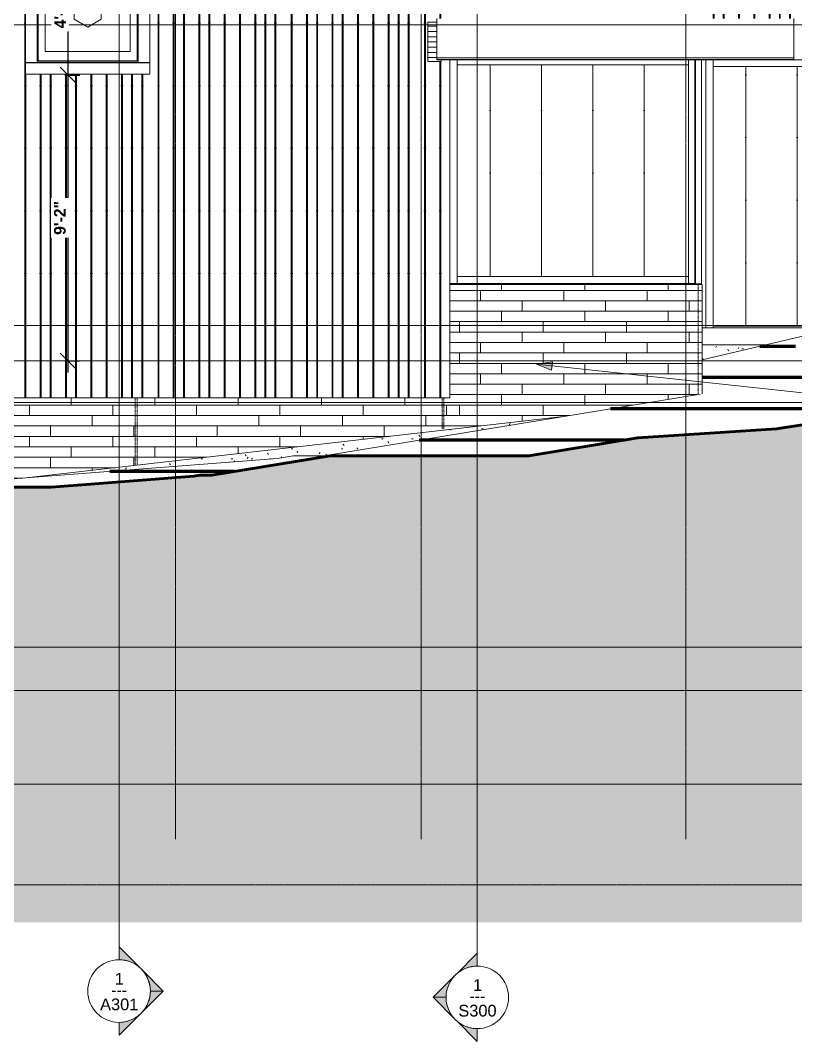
# Model space of a CAD drawing. Header units: inches. Extents: x -3219 to -1869, y -243 to 478.
# Drawn here: x -2587.1 to -2289.7, y -242.6 to 148.9 of the extents above; entities that cross this region are included whole.
import ezdxf

# ---------------------------------------------------------------- set-up
doc = ezdxf.new("R2010")
doc.units = ezdxf.units.IN
doc.header["$MEASUREMENT"] = 0
for name, pattern in [('Aligning Line 1_8_', [0.25, 0.125, -0.125]), ('Dash 1_16_', [0.12499999999999999, 0.06249999999999999, -0.06249999999999999]), ('Grid Line 1_2_', [0.8749999999999999, 0.4999999999999999, -0.125, 0.125, -0.125])]:
    doc.linetypes.add(name, pattern=pattern)
for name, color, linetype, lineweight in [('A-ANNO-DIMS-1', 211, 'Continuous', 30), ('A-CLNG', 13, 'Continuous', 18), ('A-DETL-1', 90, 'Dash 1_16_', 9), ('A-FLOR', 192, 'Continuous', 18), ('A-FLOR-LEVL-1', 51, 'Grid Line 1_2_', 9), ('A-GLAZ', 151, 'Continuous', 18), ('A-GLAZ-2', 151, 'Continuous', 9), ('A-GLAZ-CWMG', 51, 'Continuous', 9), ('A-GLAZ-IDEN', 152, 'Continuous', 9), ('A-ROOF', 132, 'Continuous', 18), ('A-WALL', 113, 'Continuous', 18), ('A-WALL-PATT-1', 111, 'Continuous', 9), ('C-TOPO', 7, 'Continuous', 9), ('C-TOPO-1', 7, 'Continuous', 60), ('C-TOPO-MAJR', 7, 'Continuous', 80), ('G-ANNO-SYMB', 111, 'Aligning Line 1_8_', 9), ('G-ANNO-SYMB-1', 111, 'Continuous', 9), ('G-ANNO-TEXT', 231, 'Continuous', 9), ('I-WALL', 2, 'Continuous', 18), ('S-BEAM', 12, 'Continuous', 9), ('S-FNDN', 32, 'Continuous', 18), ('S-GRID-1', 1, 'Grid Line 1_2_', 9)]:
    doc.layers.add(name, color=color, linetype=linetype, lineweight=lineweight)
doc.styles.add('Arial_1', font='arial.ttf', dxfattribs={"height": 4.499999999999996})
doc.styles.add('Century Gothic', font='ufonts.com_century-gothic.ttf', dxfattribs={"height": 4.499999999999996})
doc.styles.add('Century Gothic_B', font='GOTHICB.TTF', dxfattribs={"height": 4.499999999999996})
doc.dimstyles.new('OD__1__Tol__', dxfattribs={"dimscale": 12, "dimtxt": 4.698757213728865, "dimasz": 0.5, "dimexe": 0.375, "dimexo": 0.2500000000000001, "dimgap": 0.06250000000000001, "dimtad": 1, "dimdec": 0, "dimzin": 3, "dimdsep": 46, "dimlunit": 4, "dimtxsty": 'Century Gothic_B', "dimblk1": 'OBLIQUE', "dimblk2": 'OBLIQUE', "dimsah": 1, "dimcen": 0.09, "dimdle": 0.375, "dimazin": 0, "dimtfac": 1, "dimtdec": 4, "dimtix": 1, "dimtmove": 0, "dimatfit": 3, "dimfxl": 1, "dimtvp": 1, "dimtfill": 1, "dimfrac": 2, "dimtolj": 1, "dimtzin": 0, "dimlwd": 30, "dimlwe": 30, "dimarcsym": 2})
pattern_1 = [(0, (-2402.543, 0), (15.36, 3.84), [0.634, -10.886, 0.634, -10.886, -61.44]), (0, (-2402.543, 0), (15.36, 3.84), [-23.04, 0.634, -22.406, 0.634, -10.886, -26.88]), (0, (-2402.543, 0), (15.36, 3.84), [-57.6, 0.634, -7.046, 0.634, -18.566]), (120, (-2396.783, 1.92), (-11.00553755053224, 11.38215020212898), [0.6339999999999999, -10.886, 0.6339999999999999, -10.886, -61.43999999999999]), (120, (-2396.783, 1.92), (-11.00553755053224, 11.38215020212898), [-23.04, 0.6339999999999999, -22.406, 0.6339999999999999, -10.886, -26.88]), (120, (-2396.783, 1.92), (-11.00553755053224, 11.38215020212898), [-57.59999999999999, 0.6339999999999999, -7.045999999999999, 0.6339999999999999, -18.566]), (240, (-2394.863, 9.6), (-4.354462449467752, -15.22215020212898), [0.634, -10.886, 0.634, -10.886, -61.44]), (240, (-2394.863, 9.6), (-4.354462449467752, -15.22215020212898), [-23.04, 0.634, -22.406, 0.634, -10.886, -26.88]), (240, (-2394.863, 9.6), (-4.354462449467752, -15.22215020212898), [-57.6, 0.634, -7.046, 0.634, -18.566])]

# ---------------------------------------------------------------- blocks, each defined once
blk = doc.blocks.new('Rectangular Mullion - Profile_Polycarbonate_Upper and left-2452932-BUILDING ELEVATION - WEST')
at = {"layer": 'A-GLAZ-CWMG'}
for p, q in [((-2328.336683847748, 47.87499999999999), (-2328.336683847748, 133.8749999999998)), ((-2325.836683847748, 133.8749999999998), (-2325.836683847748, 47.87499999999999)), ((-2325.836683847748, 47.87499999999999), (-2328.336683847748, 47.87499999999999))]:
    blk.add_line(p, q, dxfattribs=at)
blk = doc.blocks.new('Window-Picture-Andersen-A_Series - 39-1_4_ x 39-1_4_-2458052-BUILDING ELEVATION - WEST')
at = {"layer": 'A-GLAZ-2'}
for p, q in [((-2580.649183847682, 171.8750000000059), (-2541.899183847683, 171.8750000000059)), ((-2580.649183847682, 132.8750000000059), (-2580.649183847682, 171.8750000000059)), ((-2580.649183847682, 132.7426903449677), (-2580.649183847682, 171.8750000000059)), ((-2580.649183847682, 171.8750000000059), (-2541.899183847682, 171.8750000000059)), ((-2580.274183847682, 171.5000000000059), (-2542.274183847682, 171.5000000000059)), ((-2580.274183847682, 133.5000000000051), (-2580.274183847682, 171.5000000000059)), ((-2577.586683847682, 136.9882812500047), (-2577.586683847682, 168.8125000000059)), ((-2577.586683847682, 168.8125000000059), (-2544.961683847682, 168.8125000000059)), ((-2544.961683847682, 168.8125000000059), (-2544.961683847682, 136.9882812500047)), ((-2542.274183847682, 171.5000000000059), (-2542.274183847682, 133.5000000000051)), ((-2541.899183847683, 171.8750000000059), (-2541.899183847683, 132.8750000000059)), ((-2541.899183847682, 171.8750000000059), (-2541.899183847682, 132.7426903449677)), ((-2542.274183847682, 133.5000000000051), (-2580.274183847682, 133.5000000000051)), ((-2544.961683847682, 136.9882812500047), (-2577.586683847682, 136.9882812500047)), ((-2580.649183847682, 132.7426903449677), (-2585.149183847682, 132.7426903449677)), ((-2585.149183847682, 132.6875000000059), (-2585.149183847682, 132.7205613088889)), ((-2585.149183847682, 128.3750000000055), (-2585.149183847682, 132.6875000000059)), ((-2585.149183847682, 132.6875000000059), (-2537.399183847682, 132.6875000000059)), ((-2541.899183847683, 132.8750000000059), (-2580.649183847682, 132.8750000000059)), ((-2537.399183847682, 132.7426903449677), (-2541.899183847682, 132.7426903449677)), ((-2537.399183847682, 132.7205613088889), (-2537.399183847682, 132.6875000000059)), ((-2537.399183847682, 132.6875000000059), (-2537.399183847682, 128.3750000000055)), ((-2537.399183847682, 128.3750000000055), (-2585.149183847682, 128.3750000000055))]:
    blk.add_line(p, q, dxfattribs=at)
blk = doc.blocks.new('Rectangular Mullion - Profile_Polycarbonate_Lower-2249733-BUILDING ELEVATION - WEST')
at = {"layer": 'A-GLAZ-CWMG'}
for p, q in [((-2321.336683847749, 31), (-2321.336683847749, 31.74999999999698)), ((-2321.336683847749, 31.74999999999698), (-2272.336683847683, 31.74999999999698)), ((-2267.211683847683, 31.74999999999698), (-2216.336683847685, 31.74999999999698))]:
    blk.add_line(p, q, dxfattribs=at)
blk = doc.blocks.new('Rectangular Mullion - Profile_Polycarbonate_Upper and left-2231402-BUILDING ELEVATION - WEST')
at = {"layer": 'A-GLAZ-CWMG'}
blk.add_line((-2321.336683847749, 133.8749999999999), (-2321.336683847749, 31.00000000000004), dxfattribs=at)
blk = doc.blocks.new('Rectangular Mullion - Profile_Polycarbonate_Upper and left-2249551-BUILDING ELEVATION - WEST')
at = {"layer": 'A-GLAZ-CWMG'}
for p, q in [((-2419.58668384768, 131.8749999999998), (-2419.58668384768, 133.8749999999998)), ((-2330.836683847748, 133.8749999999998), (-2330.836683847748, 131.8749999999998)), ((-2330.836683847748, 131.8749999999998), (-2419.58668384768, 131.8749999999998))]:
    blk.add_line(p, q, dxfattribs=at)
blk = doc.blocks.new('Rectangular Mullion - Profile_Polycarbonate_Upper and left-1968211-BUILDING ELEVATION - WEST')
at = {"layer": 'A-GLAZ-CWMG'}
for p, q in [((-2422.33668384768, 133.8749999999999), (-2422.33668384768, 48.000000000051)), ((-2419.58668384768, 133.8749999999999), (-2419.58668384768, 48.000000000051)), ((-2419.58668384768, 48.000000000051), (-2422.33668384768, 48.000000000051))]:
    blk.add_line(p, q, dxfattribs=at)
blk = doc.blocks.new('Rectangular Mullion - Profile_Polycarbonate_right-1968212-BUILDING ELEVATION - WEST')
at = {"layer": 'A-GLAZ-CWMG'}
for p, q in [((-2330.836683847748, 48.000000000051), (-2330.836683847748, 133.8749999999998)), ((-2328.086683847748, 48.000000000051), (-2328.086683847748, 133.8749999999998)), ((-2328.086683847748, 48.000000000051), (-2330.836683847748, 48.000000000051))]:
    blk.add_line(p, q, dxfattribs=at)
blk = doc.blocks.new('Rectangular Mullion - Profile_Polycarbonate_Lower-2249552-BUILDING ELEVATION - WEST')
at = {"layer": 'A-GLAZ-CWMG'}
for p, q in [((-2419.58668384768, 48.000000000051), (-2419.58668384768, 50.750000000051)), ((-2419.58668384768, 50.750000000051), (-2330.836683847748, 50.750000000051)), ((-2419.58668384768, 48.000000000051), (-2330.836683847748, 48.000000000051)), ((-2330.836683847748, 50.750000000051), (-2330.836683847748, 48.000000000051))]:
    blk.add_line(p, q, dxfattribs=at)
blk = doc.blocks.new('Dimension Lumber - GLULAM - 5_125 in_ x 15_125 in_-2273031-BUILDING ELEVATION - WEST')
at = {"layer": 'S-BEAM'}
h = blk.add_hatch(dxfattribs=at)
h.set_pattern_fill('FP_23', color=256, style=0, pattern_type=2)
h.set_pattern_definition([(180, (-2428.212, 140.687), (2.449293598294706e-16, 2), [])])
h.paths.add_polyline_path([(-2425.649183847679, 133.1249999999997), (-2425.649183847679, 133.8749999999999), (-2427.33668384768, 133.8749999999999), (-2427.33668384768, 148.2499999999998), (-2430.774183847679, 148.2499999999998), (-2430.774183847679, 133.1249999999997), (-2427.33668384768, 133.1249999999997)], flags=0)
for p, q in [((-2430.774183847678, 148.2499999999997), (-2430.774183847678, 133.1249999999996)), ((-2427.33668384768, 148.2499999999996), (-2430.774183847678, 148.2499999999996)), ((-2425.649183847678, 133.1249999999996), (-2425.649183847678, 133.8749999999998)), ((-2430.774183847678, 133.1249999999996), (-2425.649183847678, 133.1249999999996))]:
    blk.add_line(p, q, dxfattribs=at)
blk = doc.blocks.new('Rectangular Mullion - Profile_Polycarbonate_Upper and left-2249734-BUILDING ELEVATION - WEST')
at = {"layer": 'A-GLAZ-CWMG'}
for p, q in [((-2321.336683847749, 131.2499999999998), (-2321.336683847749, 133.8749999999998)), ((-2272.336683847683, 131.2499999999998), (-2321.336683847749, 131.2499999999998)), ((-2216.336683847685, 131.2499999999998), (-2267.211683847683, 131.2499999999998))]:
    blk.add_line(p, q, dxfattribs=at)
blk = doc.blocks.new('Section - Section Head - Filled-22785-BUILDING ELEVATION - WEST')
at = {"layer": 'G-ANNO-SYMB-1'}
h = blk.add_hatch(color=256, dxfattribs=at)
edge = h.paths.add_edge_path(flags=0)
edge.add_line((-2792.746510440414, -216.7579785171439), (-2800.798738118733, -208.7057508388254))
edge.add_line((-2800.798738118733, -208.7057508388254), (-2800.798738118733, -213.6606957918207))
edge.add_arc((-2800.798738118733, -225.6763135873026), 12.01561779548195, 47.92160497537708, 90.0000000000004, ccw=False)
h = blk.add_hatch(color=256, dxfattribs=at)
edge = h.paths.add_edge_path(flags=0)
edge.add_arc((-2800.798738118733, -225.6763135873026), 11.99999999999997, -2.2737367544323206e-13, 45.000000000000114, ccw=False)
edge.add_line((-2788.798738118733, -225.6763135873026), (-2783.828175370255, -225.6763135873026))
edge.add_line((-2783.828175370255, -225.6763135873026), (-2792.313456744494, -217.191032213064))
h = blk.add_hatch(color=256, dxfattribs=at)
edge = h.paths.add_edge_path(flags=0)
edge.add_line((-2792.313456744494, -234.1615949615411), (-2783.828175370255, -225.6763135873026))
edge.add_line((-2783.828175370255, -225.6763135873026), (-2788.798738118733, -225.6763135873026))
edge.add_arc((-2800.798738118733, -225.6763135873025), 12.0000000000001, 314.99999999999983, 359.9999999999996, ccw=False)
h = blk.add_hatch(color=256, dxfattribs=at)
edge = h.paths.add_edge_path(flags=0)
edge.add_arc((-2800.798738118733, -225.6763135873027), 12.01561779548175, 269.9999999999998, 312.07839502462355, ccw=False)
edge.add_line((-2800.798738118733, -237.6919313827844), (-2800.798738118733, -242.6468763357797))
edge.add_line((-2800.798738118733, -242.6468763357797), (-2792.746510440414, -234.5946486574612))
for p, q in [((-2800.798738118733, -213.6606957918207), (-2800.798738118733, -208.7057508388254)), ((-2800.798738118733, -208.7057508388254), (-2792.746510440414, -216.7579785171439)), ((-2792.313456744494, -217.191032213064), (-2783.828175370255, -225.6763135873026)), ((-2783.828175370255, -225.6763135873026), (-2792.313456744494, -234.1615949615411)), ((-2788.798738118733, -225.6763135873026), (-2783.828175370255, -225.6763135873026)), ((-2783.828175370255, -225.6763135873026), (-2788.798738118733, -225.6763135873026)), ((-2792.746510440414, -234.5946486574612), (-2800.798738118733, -242.6468763357797)), ((-2800.798738118733, -242.6468763357797), (-2800.798738118733, -237.6919313827844))]:
    blk.add_line(p, q, dxfattribs=at)
for centre, radius, start, end in [((-2800.798738118733, -225.6919313827844), 12.00000000000004, 90.0000000000002, 269.9999999999998), ((-2800.798738118733, -225.6763135873026), 12.01561779548195, 47.92160497537668, 90), ((-2800.798738118733, -225.6919313827844), 12, 269.9999999999996, 90), ((-2800.798738118733, -225.6763135873026), 11.99999999999997, 359.9999999999995, 44.99999999999971), ((-2800.798738118733, -225.6763135873025), 12.0000000000001, 314.9999999999995, 359.9999999999992), ((-2800.798738118733, -225.6763135873027), 12.01561779548175, 269.9999999999994, 312.0783950246232)]:
    blk.add_arc(centre, radius, start, end, dxfattribs=at)
blk = doc.blocks.new('Window Tag - ONE-1713238-BUILDING ELEVATION - WEST')
at = {"layer": 'A-GLAZ-IDEN'}
for p, q in [((-2073.774183847682, 209.1250000000001), (-2078.916050265222, 206.0972462441989)), ((-2068.638442965538, 206.0996430783892), (-2073.774183847682, 209.1250000000001)), ((-2078.916050265222, 206.0972462441989), (-2078.916050265222, 200.1539653456594)), ((-2068.638442965538, 200.1300820502682), (-2068.638442965538, 206.0996430783893)), ((-2078.916050265222, 200.1539653456594), (-2073.774183847682, 197.1250000000001)), ((-2073.774183847682, 197.1250000000001), (-2068.638442965538, 200.1300820502682))]:
    blk.add_line(p, q, dxfattribs=at)
blk = doc.blocks.new('_Oblique')
at = {"color": 0, "linetype": 'ByBlock', "lineweight": -2}
blk.add_line((-0.5, -0.5), (0.5, 0.5), dxfattribs=at)
blk = doc.blocks.new('DIMBLOCK3-BUILDING ELEVATION - WEST')
at = {"layer": 'A-ANNO-DIMS-1', "color": 0, "lineweight": 30, "transparency": 16777216}
for p, q in [((-2568.819908555216, 13.87500000000001), (-2568.819908555216, 132.500000000005)), ((-2570.062549242334, 128.000000000005), (-2564.319908555216, 128.000000000005)), ((-2570.062549242334, 18.375), (-2564.319908555216, 18.37500000000001))]:
    blk.add_line(p, q, dxfattribs=at)
at = {"layer": 'Defpoints', "color": 0, "transparency": 16777216}
for p in [(-2573.062549242334, 128.000000000005), (-2568.819908555216, 128.000000000005), (-2573.062549242334, 18.375)]:
    blk.add_point(p, dxfattribs=at)
at = {"layer": 'A-ANNO-DIMS-1', "color": 0, "lineweight": 30, "transparency": 16777216, "xscale": 5.999999999999999, "yscale": 5.999999999999999, "zscale": 5.999999999999999}
for p, rotation in [((-2568.819908555216, 128.000000000005), 90), ((-2568.819908555216, 18.375), 270)]:
    blk.add_blockref('_Oblique', p, dxfattribs=dict(at, rotation=rotation))
at = {"layer": 'A-ANNO-DIMS-1', "color": 0, "transparency": 16777216, "insert": (-2571.933096879959, 73.18750000000321), "char_height": 4.499999999999996, "attachment_point": 5, "rotation": 90, "style": 'Century Gothic_B', "bg_fill": 3, "box_fill_scale": 1.25, "bg_fill_color": 256, "bg_fill_true_color": 13158600, "bg_fill_transparency": 0}
blk.add_mtext('\\A1;9\'-2"', dxfattribs=at)
blk = doc.blocks.new('DIMBLOCK4-BUILDING ELEVATION - WEST')
at = {"layer": 'A-ANNO-DIMS-1', "color": 0, "lineweight": 30, "transparency": 16777216}
for p, q in [((-2568.819908555216, 123.500000000005), (-2568.819908555216, 181.2500000000058)), ((-2570.062549242334, 176.7500000000058), (-2564.319908555216, 176.7500000000058)), ((-2570.062549242334, 128.000000000005), (-2564.319908555216, 128.000000000005))]:
    blk.add_line(p, q, dxfattribs=at)
at = {"layer": 'Defpoints', "color": 0, "transparency": 16777216}
for p in [(-2573.062549242334, 176.7500000000058), (-2568.819908555216, 176.7500000000058), (-2573.062549242334, 128.000000000005)]:
    blk.add_point(p, dxfattribs=at)
at = {"layer": 'A-ANNO-DIMS-1', "color": 0, "lineweight": 30, "transparency": 16777216, "xscale": 5.999999999999999, "yscale": 5.999999999999999, "zscale": 5.999999999999999}
for p, rotation in [((-2568.819908555216, 176.7500000000058), 90), ((-2568.819908555216, 128.000000000005), 270)]:
    blk.add_blockref('_Oblique', p, dxfattribs=dict(at, rotation=rotation))
at = {"layer": 'A-ANNO-DIMS-1', "color": 0, "transparency": 16777216, "insert": (-2571.876502725903, 152.3750000000061), "char_height": 4.499999999999996, "attachment_point": 5, "rotation": 90, "style": 'Century Gothic_B', "bg_fill": 3, "box_fill_scale": 1.25, "bg_fill_color": 256, "bg_fill_true_color": 13158600, "bg_fill_transparency": 0}
blk.add_mtext('\\A1;4\'-1"', dxfattribs=at)

msp = doc.modelspace()

# ---------------------------------------------------------------- hatches: boundary and pattern name
at = {"layer": 'A-WALL-PATT-1'}
h = msp.add_hatch(dxfattribs=at)
h.set_pattern_fill('FP_11', color=256, style=0, pattern_type=2)
h.set_pattern_definition([(90, (-2421.962, 3.875), (-51.125, 3.130503380320422e-15), [24, 0, 0, 0]), (90, (-2416.462, 3.875), (-51.125, 3.130503380320422e-15), [24, 0, 0, 0]), (90, (-2416.087, 3.875), (-51.125, 3.130503380320422e-15), [24, 0, 0, 0]), (90, (-2412.587, 3.875), (-51.125, 3.130503380320422e-15), [24, 0, 0, 0]), (90, (-2412.212, 3.875), (-51.125, 3.130503380320422e-15), [24, 0, 0, 0]), (90, (-2406.712, 3.875), (-51.125, 3.130503380320422e-15), [24, 0, 0, 0]), (90, (-2406.337, 3.875), (-51.125, 3.130503380320422e-15), [24, 0, 0, 0]), (90, (-2394.962, 3.875), (-51.125, 3.130503380320422e-15), [24, 0, 0, 0]), (90, (-2394.587, 3.875), (-51.125, 3.130503380320422e-15), [24, 0, 0, 0]), (90, (-2391.087, 3.875), (-51.125, 3.130503380320422e-15), [24, 0, 0, 0]), (90, (-2390.712, 3.875), (-51.125, 3.130503380320422e-15), [24, 0, 0, 0]), (90, (-2387.212, 3.875), (-51.125, 3.130503380320422e-15), [24, 0, 0, 0]), (90, (-2386.837, 3.875), (-51.125, 3.130503380320422e-15), [24, 0, 0, 0]), (90, (-2380.962, 3.875), (-51.125, 3.130503380320422e-15), [24, 0, 0, 0]), (90, (-2380.587, 3.875), (-51.125, 3.130503380320422e-15), [24, 0, 0, 0]), (90, (-2375.087, 3.875), (-51.125, 3.130503380320422e-15), [24, 0, 0, 0]), (90, (-2374.712, 3.875), (-51.125, 3.130503380320422e-15), [24, 0, 0, 0]), (90, (-2371.212, 3.875), (-51.125, 3.130503380320422e-15), [24, 0, 0, 0]), (90, (-2400.837, 3.875), (-51.125, 3.130503380320422e-15), [24, 0, 0, 0]), (90, (-2400.462, 3.875), (-51.125, 3.130503380320422e-15), [24, 0, 0, 0])])
h.paths.add_polyline_path([(-2631.836683847735, 4.249999999999971), (-2422.33668384768, 4.249999999999971), (-2422.33668384768, 133.8749999999999), (-2425.649183847679, 133.8749999999999), (-2425.649183847679, 133.1249999999997), (-2430.774183847679, 133.1249999999997), (-2430.774183847679, 148.2499999999998), (-2427.33668384768, 148.2499999999998), (-2427.33668384768, 149.6249999999999), (-2422.33668384768, 149.6249999999999), (-2422.33668384768, 153.4244362462188), (-2527.617933847782, 265.2857643713265), (-2631.836683847735, 154.5533424963766), (-2631.836683847735, 10.24690707641258)], flags=0)
h.paths.add_polyline_path([(-2537.399183847683, 128.3750000000057), (-2585.149183847682, 128.3750000000057), (-2585.149183847682, 176.375000000006), (-2537.399183847683, 176.375000000006), (-2537.399183847683, 132.6747621933179)], flags=0)
h.paths.add_polyline_path([(-2624.461683847884, 133.1249999999998), (-2629.586683847884, 133.1249999999998), (-2629.586683847884, 148.2499999999999), (-2624.461683847884, 148.2499999999999), (-2624.461683847884, 142.0922895100029)], flags=0)
h = msp.add_hatch(dxfattribs=at)
h.set_pattern_fill('FP_2', color=256, style=0, pattern_type=2)
h.set_pattern_definition([(90, (-2020.087, 122.25), (-51.125, 3.130503380320422e-15), [24, 0, 0, 0]), (90, (-2014.587, 122.25), (-51.125, 3.130503380320422e-15), [24, 0, 0, 0]), (90, (-2014.212, 122.25), (-51.125, 3.130503380320422e-15), [24, 0, 0, 0]), (90, (-2010.712, 122.25), (-51.125, 3.130503380320422e-15), [24, 0, 0, 0]), (90, (-2010.337, 122.25), (-51.125, 3.130503380320422e-15), [24, 0, 0, 0]), (90, (-2004.837, 122.25), (-51.125, 3.130503380320422e-15), [24, 0, 0, 0]), (90, (-2004.462, 122.25), (-51.125, 3.130503380320422e-15), [24, 0, 0, 0]), (90, (-1993.087, 122.25), (-51.125, 3.130503380320422e-15), [24, 0, 0, 0]), (90, (-1992.712, 122.25), (-51.125, 3.130503380320422e-15), [24, 0, 0, 0]), (90, (-1989.212, 122.25), (-51.125, 3.130503380320422e-15), [24, 0, 0, 0]), (90, (-1988.837, 122.25), (-51.125, 3.130503380320422e-15), [24, 0, 0, 0]), (90, (-1985.337, 122.25), (-51.125, 3.130503380320422e-15), [24, 0, 0, 0]), (90, (-1984.962, 122.25), (-51.125, 3.130503380320422e-15), [24, 0, 0, 0]), (90, (-1979.087, 122.25), (-51.125, 3.130503380320422e-15), [24, 0, 0, 0]), (90, (-1978.712, 122.25), (-51.125, 3.130503380320422e-15), [24, 0, 0, 0]), (90, (-1973.212, 122.25), (-51.125, 3.130503380320422e-15), [24, 0, 0, 0]), (90, (-1972.837, 122.25), (-51.125, 3.130503380320422e-15), [24, 0, 0, 0]), (90, (-1969.337, 122.25), (-51.125, 3.130503380320422e-15), [24, 0, 0, 0]), (90, (-1998.962, 122.25), (-51.125, 3.130503380320422e-15), [24, 0, 0, 0]), (90, (-1998.587, 122.25), (-51.125, 3.130503380320422e-15), [24, 0, 0, 0])])
h.paths.add_polyline_path([(-2016.336683847681, 134.6249999999999), (-2016.336683847681, 265.8943286515071), (-2509.094702106099, 265.8943286515071), (-2509.015299594673, 264.4650834458532), (-2307.774183847682, 247.6949904669371), (-2307.774183847682, 236.6568621030441), (-2326.33668384768, 238.203737103044), (-2326.33668384768, 238.098402801815), (-2325.836683847748, 238.098402801815), (-2325.836683847748, 149.6249999999999), (-2290.33668384768, 149.6249999999999), (-2290.33668384768, 134.6249999999999), (-2049.899183847684, 134.6249999999999)], flags=0)
h.paths.add_polyline_path([(-2097.649183847684, 179.1250000000003), (-2097.649183847684, 227.1250000000011), (-2049.899183847684, 227.1250000000011), (-2049.899183847684, 179.1250000000003)], flags=0)
h = msp.add_hatch(dxfattribs=at)
h.set_pattern_fill('FP_22', color=256, style=0, pattern_type=2)
h.set_pattern_definition([(90, (-2308.464, 18.375), (-19.685, 1.205358612060782e-15), [24, 0, 0, 0])])
h.paths.add_polyline_path([(-2330.836683847748, 50.75000000005104), (-2330.836683847748, 131.8749999999998), (-2419.58668384768, 131.8749999999998), (-2419.58668384768, 50.75000000005104)], flags=0)
h = msp.add_hatch(dxfattribs=at)
h.set_pattern_fill('FP_14', color=256, style=0, pattern_type=2)
h.set_pattern_definition([(90, (-2190.714, 32), (-19.685, 1.205358612060782e-15), [24, 0, 0, 0])])
h.paths.add_polyline_path([(-2266.336683847747, 31.74999999999696), (-2216.336683847685, 31.74999999999696), (-2216.336683847685, 131.2499999999999), (-2267.211683847683, 131.2499999999999), (-2267.211683847683, 31.74999999999696)], flags=0)
h.paths.add_polyline_path([(-2286.336730957031, 31.74999999999696), (-2272.336683847747, 31.74999999999696), (-2272.336683847683, 131.2499999999999), (-2321.336683847749, 131.2499999999999), (-2321.336683847749, 31.74999999999696)], flags=0)
h = msp.add_hatch(dxfattribs=at)
h.set_pattern_fill('FP_5', color=256, style=0, pattern_type=2)
h.set_pattern_definition([(0, (-2330.587, -90.575), (0, 4), []), (90, (-2330.587, -90.575), (-7.999999999999999, 8), [4, -28]), (90, (-2314.587, -86.575), (-7.999999999999999, 8), [4, -28])])
h.paths.add_polyline_path([(-2422.33668384768, -7.923794434373916), (-2378.906498256112, -2.97195804614023), (-2326.336415038129, 5.630221836651486), (-2325.586683847749, 5.69142400384743), (-2325.586683847749, 47.62500000004876), (-2422.33668384768, 47.62500000004876), (-2422.33668384768, 4.249999999999971)], flags=0)
h = msp.add_hatch(dxfattribs=at)
h.set_pattern_fill('FP_1', color=256, style=0, pattern_type=2)
h.set_pattern_definition(pattern_1)
h.paths.add_polyline_path([(-2325.586683847749, 18.83382352107139), (-2301.301143330302, 24.49999999999997), (-2325.586683847749, 24.49999999999997)], flags=0)
h.paths.add_polyline_path([(-2210.33668384768, 28.37499999999994), (-2210.33668384768, 28.9999999999975), (-2211.211683847685, 28.9999999999975), (-2211.211683847685, 28.58663721355509), (-2215.415976973002, 28.58663721355509), (-2211.211683847685, 28.41145833333351)], flags=0)
h.paths.add_polyline_path([(-2216.336683847685, 28.62500000000022), (-2216.336683847685, 28.9999999999975), (-2225.336683847619, 28.9999999999975)], flags=0)
h = msp.add_hatch(dxfattribs=at)
h.set_pattern_fill('FP_13', color=256, style=0, pattern_type=2)
h.set_pattern_definition([(0, (-2431.587, -90.575), (0, 4), []), (90, (-2431.587, -90.575), (-7.999999999999999, 8), [4, -28]), (90, (-2415.587, -86.575), (-7.999999999999999, 8), [4, -28])])
h.paths.add_polyline_path([(-2630.336683847746, -30.16984788184186), (-2629.284118652343, -30.00000000000008), (-2628.028930664062, -30.00000000000008), (-2591.701171875, -26.98463344573983), (-2585.019940137743, -26.47266447212689), (-2422.33668384768, -7.923794434374087), (-2422.33668384768, 4.249999999999971), (-2630.336683847746, 4.249999999999971), (-2630.336683847746, -30.00000000000008)], flags=0)
h = msp.add_hatch(dxfattribs=at)
h.set_pattern_fill('FP_1', color=256, style=0, pattern_type=2)
h.set_pattern_definition(pattern_1)
h.paths.add_polyline_path([(-2392.049560546875, -18.00000000000008), (-2392.049005506527, -18.00000000000008), (-2350.168674774937, -11.14727926254281), (-2350.171189395216, -11.14740677007276), (-2392.049016409307, -17.99991096231048)], flags=0)
h.paths.add_polyline_path([(-2422.33668384768, -10.07848151978675), (-2378.906498256112, -2.97195804614023), (-2422.33668384768, -7.923794434373916)], flags=0)
h = msp.add_hatch(dxfattribs=at)
h.set_pattern_fill('FP_1', color=256, style=0, pattern_type=2)
h.set_pattern_definition(pattern_1)
h.paths.add_polyline_path([(-2585.019940137742, -26.47266447212689), (-2488.615356445312, -19.0853805541993), (-2482.418334960937, -18.00000000000008), (-2470.74755859375, -18.00000000000008), (-2422.33668384768, -10.07848151978666), (-2422.33668384768, -7.923794434374087), (-2579.169237818585, -25.80557727813729)], flags=0)
at = {"layer": 'C-TOPO'}
h = msp.add_hatch(color=256, dxfattribs=at)
h.paths.add_polyline_path([(-3080.314325993978, -196.9386938906581), (-1985.519452438269, -196.9386938906581), (-1985.519452438269, 15.0501979845055), (-1997.715062468572, 13.74652663092649), (-2038.530047333302, 9.079752218978198), (-2079.076376414695, 5.999999999999999), (-2111.778089469743, 3.638979950385021), (-2184.717958773607, -8.526512829121201e-14), (-2211.995515556347, -1.859833417005063), (-2275.970932079678, -6.000000000000084), (-2286.336683847679, -6.000000000000084), (-2297.005322031174, -7.740191497317794), (-2350.170664370818, -11.14740677007276), (-2392.049005506527, -18.00000000000008), (-2468.272086845981, -18.00000000000008), (-2513.67971888598, -25.38845655739689), (-2518.164713504467, -25.38845655739689), (-2520.546237830081, -25.80556318704194), (-2575.283864693851, -30.00000000000008), (-2629.284143598456, -30.00000000000008), (-2674.083413514764, -37.22923527957911), (-2675.984631431605, -37.96785838969057), (-2681.215787470358, -41.37266868609955), (-2750.598499875318, -42.00000000000008), (-2800.028866650649, -42.00000000000008), (-2834.183664235535, -49.13165475237573), (-2883.720461798959, -54.00000000000008), (-2941.044557810535, -64.2543425680379), (-2977.619120526208, -74.08883749245378), (-2992.881940212283, -77.13266912884397), (-2996.94634253233, -78.00000000000016), (-3006.295227675514, -79.53843439107958), (-3080.314325993978, -96.61685462233085), (-3107.158179552801, -102.1453090205663), (-3108.085798190892, -102.0000000000002), (-3112.932292944611, -105.7204391709831), (-3146.203415034421, -131.2307202717074), (-3146.203415034421, -196.9386938906581), (-3143.26788742685, -196.9386938906581)], flags=0)
h.paths.add_polyline_path([(-2281.079524965417, -131.9850778223754), (-2281.725594438355, -131.962171104729), (-2282.344551712904, -131.8981294803364), (-2282.932446415508, -131.7243727673618), (-2283.459774917371, -131.4496220693567), (-2283.955188565012, -131.0160026738629), (-2284.231249163833, -130.656676094246), (-2284.442832535844, -130.1340386340582), (-2284.506262376046, -129.6776433889382), (-2284.436495404224, -129.17755411195), (-2284.230696344444, -128.7042704126625), (-2283.899194918988, -128.2815440702312), (-2283.458630003985, -127.930588791133), (-2282.931114127491, -127.6690153379698), (-2282.286011567468, -127.5054387549431), (-2281.698281791936, -127.4621630317661), (-2281.079524965419, -127.4841013658162), (-2280.460768138902, -127.5481003028614), (-2279.873038363369, -127.7217389429542), (-2279.345806863912, -127.9963103196258), (-2278.905511229442, -128.3580462775421), (-2278.574229721585, -128.788807865296), (-2278.368574178455, -129.2669948981702), (-2278.298857027728, -129.768629081606), (-2278.368574178455, -130.2685563830005), (-2278.574229721585, -130.7417083599479), (-2278.905511229442, -131.1643591966139), (-2279.345806863912, -131.5153154152114), (-2279.873038363369, -131.7769786054751), (-2280.460768138902, -131.9362278824343)], flags=0)
h.paths.add_polyline_path([(-2219.967454331656, -127.1832100531279), (-2220.562717623301, -127.07673301922), (-2220.999763106327, -126.9124058431085), (-2221.39548321177, -126.6462774857198), (-2221.689529777299, -126.3055478752907), (-2221.870602758302, -125.9033110596657), (-2221.931743621666, -125.4550247740939), (-2221.85196472675, -124.9084659744525), (-2221.61662848892, -124.3517057835291), (-2221.237535649819, -123.8126624821242), (-2220.733695507354, -123.3183659522185), (-2220.130372710121, -122.8936022858254), (-2218.560453691107, -122.1378132848617), (-2217.860075606327, -121.9139138193762), (-2217.118706672299, -121.8118943547277), (-2216.638299534243, -121.8079754404767), (-2216.082812187865, -121.9004941235809), (-2215.610075606327, -122.0782409954878), (-2215.213146380803, -122.3455336480661), (-2214.899309282653, -122.7313630442433), (-2214.736894732657, -123.1045016728967), (-2214.678095090987, -123.5356220645014), (-2214.758188107111, -124.0831989681852), (-2214.994425352425, -124.6409411382127), (-2215.374890203292, -125.1807519655012), (-2215.880397401917, -125.6754454869745), (-2216.485465260595, -126.1001177519693), (-2218.041705830223, -126.8503786413518), (-2218.749763106327, -127.07673301922), (-2219.457820382431, -127.178317061677), (-2219.94237142453, -127.182969232338)], flags=0)
at = {"layer": 'G-ANNO-TEXT'}
msp.add_hatch(color=256, dxfattribs=at).paths.add_polyline_path([(-2389.145117216404, 17.08106069305596), (-2383.350774478116, 14.84269612459788), (-2383.007886922584, 18.03975148298436)], flags=0)

# ---------------------------------------------------------------- linework, layer by layer
at = {"layer": 'A-CLNG'}
for p, q in [((-2427.33668384768, 134.6249999999998), (-2290.33668384768, 134.6249999999998)), ((-2427.33668384768, 133.8749999999998), (-2427.33668384768, 134.6249999999998)), ((-2016.33668384768, 133.8749999999998), (-2427.33668384768, 133.8749999999998)), ((-2290.33668384768, 133.8749999999998), (-2290.33668384768, 134.6249999999998))]:
    msp.add_line(p, q, dxfattribs=at)
at = {"layer": 'A-DETL-1'}
for p, q in [((-2327.086683847747, 47.62500000004996), (-2327.086683847747, 5.507454622999762)), ((-2543.08668384768, 4.250000000000205), (-2543.08668384768, -21.69150543387088)), ((-2542.33668384768, 4.250000000000205), (-2542.33668384768, -21.60599170095476)), ((-2425.33668384768, 4.250000000000024), (-2425.33668384768, -7.923794434373826)), ((-2424.58668384768, 4.249999999999987), (-2424.58668384768, -7.838280701457696))]:
    msp.add_line(p, q, dxfattribs=at)
at = {"layer": 'A-FLOR'}
for p, q in [((-2325.586683847748, 31), (-2272.336683847747, 31)), ((-2301.301143330302, 24.5), (-2325.586683847748, 24.5))]:
    msp.add_line(p, q, dxfattribs=at)
at = {"layer": 'A-FLOR-LEVL-1'}
for p, q in [((-1935.479173867062, 147.2499999999003), (-3194.570245953733, 147.2499999998918)), ((-1935.479173867062, 32), (-3194.570245953733, 32)), ((-1935.479173867062, 18.37499999999999), (-3194.570245953733, 18.37499999999999)), ((-1935.479173867062, 2.374999999999998), (-3194.570245953733, 2.374999999999998)), ((-1935.479173867062, -91.3749999999497), (-3194.570245953733, -91.3749999999497)), ((-1935.479173867062, -108), (-3194.570245953733, -108)), ((-1935.479173867062, -144), (-3194.570245953733, -144))]:
    msp.add_line(p, q, dxfattribs=at)
at = {"layer": 'A-ROOF'}
for p, q in [((-2427.33668384768, 149.6249999999998), (-2427.33668384768, 134.6249999999998)), ((-2290.336683847681, 149.6249999999998), (-2290.33668384768, 134.6249999999998)), ((-2290.336683847681, 133.9999999999998), (-2427.33668384768, 133.9999999999998))]:
    msp.add_line(p, q, dxfattribs=at)
at = {"layer": 'A-WALL'}
for p, q in [((-2324.086683847749, 133.8749999999999), (-2324.086683847749, 31.00000000000002)), ((-2332.336683847749, 47.62500000004882), (-2332.336683847749, 48.000000000051))]:
    msp.add_line(p, q, dxfattribs=at)
at = {"layer": 'C-TOPO'}
for p, q in [((-2277.727844238281, 29.99999999999991), (-2325.586683847749, 18.83382352107131)), ((-2326.336669921875, 5.630094051360998), (-2470.74755859375, -18.00000000000008)), ((-2350.17041015625, -11.14727926254281), (-2297.004821777343, -7.740109920501708)), ((-2297.004821777343, -7.740109920501708), (-2286.336730957031, -6.000000000000084)), ((-2297.004821777343, -7.740109920501708), (-2296.569191051462, -7.669052656315556)), ((-2350.17041015625, -11.14727926254281), (-2392.049560546875, -18.00000000000008)), ((-2591.701171875, -26.98463344573983), (-2488.615356445312, -19.0853805541993)), ((-2513.679748535156, -25.38847160339364), (-2468.272155761718, -18.00000000000008)), ((-2482.418334960937, -18.00000000000008), (-2488.615356445312, -19.0853805541993)), ((-2482.418334960937, -18.00000000000008), (-2470.74755859375, -18.00000000000008)), ((-2470.74755859375, -18.00000000000008), (-2468.272155761718, -18.00000000000008)), ((-2392.049560546875, -18.00000000000008), (-2468.272155761718, -18.00000000000008)), ((-2392.049560546875, -18.00000000000008), (-2392.311740239453, -18.00000000000008)), ((-2560.161437988281, -28.84121131896981), (-2520.546203613281, -25.80557727813729)), ((-2518.164733886719, -25.38847160339364), (-2520.546203613281, -25.80557727813729)), ((-2518.164733886719, -25.38847160339364), (-2513.679748535156, -25.38847160339364)), ((-2575.283569335937, -30.00000000000008), (-2629.284118652344, -30.00000000000008)), ((-2575.283569335937, -30.00000000000008), (-2575.818331795322, -30.00000000000008)), ((-2560.161437988281, -28.84121131896981), (-2575.283569335937, -30.00000000000008))]:
    msp.add_line(p, q, dxfattribs=at)
at = {"layer": 'C-TOPO-1'}
for p, q in [((-2297.005322031174, -7.740191497317712), (-2350.170664370818, -11.14740677007269)), ((-2286.336683847679, -5.999999999999999), (-2297.005322031174, -7.740191497317712)), ((-2350.170664370818, -11.14740677007269), (-2392.049005506527, -18)), ((-2468.272086845981, -18), (-2513.67971888598, -25.38845655739679)), ((-2392.049005506527, -18), (-2468.272086845981, -18)), ((-2520.546237830081, -25.80556318704191), (-2560.161579652458, -28.84120900543376)), ((-2518.164713504467, -25.38845655739679), (-2520.546237830081, -25.80556318704191)), ((-2513.67971888598, -25.38845655739679), (-2518.164713504467, -25.38845655739679)), ((-2575.28386469385, -30), (-2629.284143598456, -30)), ((-2560.161579652458, -28.84120900543376), (-2575.28386469385, -30))]:
    msp.add_line(p, q, dxfattribs=at)
at = {"layer": 'C-TOPO-MAJR'}
for p, q in [((-2303.444217667575, 24), (-2289.69566253459, 24)), ((-2313.631128491708, 12), (-2325.586683847749, 12)), ((-2282.032306701855, 12), (-2313.631095738255, 12)), ((-2334.334749542105, -8.526512829121201e-14), (-2360.743950723437, -8.526512829121201e-14)), ((-2355.38112834188, -12), (-2434.079705052729, -12))]:
    msp.add_line(p, q, dxfattribs=at)
at = {"layer": 'C-TOPO-MAJR', "flags": 128}
for points in [[(-2284.901916503906, -8.526512829121201e-14), (-2306.97280223185, -8.526512829121201e-14), (-2334.334715659108, -8.526512829121201e-14)], [(-2511.4471578237, -24.00000000000008), (-2511.967134441608, -24.00000000000008), (-2552.751451204326, -24.00000000000008)], [(-2505.146607271664, -24.00000000000008), (-2505.611808326108, -24.00000000000008), (-2511.447125361401, -24.00000000000008)]]:
    msp.add_lwpolyline(points, dxfattribs=at)
at = {"layer": 'G-ANNO-SYMB'}
msp.add_line((-2876.844585947334, -182.4828710856818), (-1983.836615210244, -182.4828710856818), dxfattribs=at)
at = {"layer": 'G-ANNO-SYMB-1'}
for p, q in [((-2549.242933847782, -211.2680664901155), (-2549.242933847782, 399.9518907254702)), ((-2411.798738118733, -213.6763135873028), (-2411.798738118733, 397.5436436282829))]:
    msp.add_line(p, q, dxfattribs=at)
at = {"layer": 'G-ANNO-TEXT'}
for p, q in [((-2383.007886922584, 18.03975148298436), (-2389.145117216404, 17.08106069305596)), ((-2389.145117216404, 17.08106069305596), (-2383.350774478116, 14.84269612459788)), ((-2389.145117216404, 17.08106069305596), (-1992.076651017971, -25.50495064909908)), ((-2383.350774478116, 14.84269612459788), (-2383.007886922584, 18.03975148298436))]:
    msp.add_line(p, q, dxfattribs=at)
at = {"layer": 'I-WALL'}
for p, q in [((-2585.149183847682, 132.7205613088888), (-2585.149183847682, 176.3750000000059)), ((-2537.399183847682, 176.3750000000059), (-2537.399183847682, 132.7205613088888)), ((-2422.33668384768, 4.250000000000035), (-2422.33668384768, 48.00000000005099)), ((-2631.836683847735, 4.250000000000035), (-2422.33668384768, 4.250000000000035))]:
    msp.add_line(p, q, dxfattribs=at)
at = {"layer": 'S-FNDN'}
for p, q in [((-2325.586683847749, 47.62500000004879), (-2422.33668384768, 47.62500000004879)), ((-2325.586683847749, 5.691424003847515), (-2325.586683847749, 47.62500000004879)), ((-2378.908233280766, -2.972155870720006), (-2585.019176156204, -26.47257736424256))]:
    msp.add_line(p, q, dxfattribs=at)
at = {"layer": 'S-GRID-1'}
for p, q in [((-2527.617933847783, -165.07357144496), (-2527.617933847783, 454.1448510893824)), ((-2433.336683847681, -165.07357144496), (-2433.336683847681, 454.1448510893824)), ((-2331.774183847681, -165.07357144496), (-2331.774183847681, 454.1448510893824))]:
    msp.add_line(p, q, dxfattribs=at)

# ---------------------------------------------------------------- block references
at = {"layer": 'A-GLAZ'}
msp.add_blockref('Window-Picture-Andersen-A_Series - 39-1_4_ x 39-1_4_-2458052-BUILDING ELEVATION - WEST', (0, 0), dxfattribs=at)
at = {"layer": 'A-GLAZ-CWMG'}
for name in ['Rectangular Mullion - Profile_Polycarbonate_Upper and left-1968211-BUILDING ELEVATION - WEST', 'Rectangular Mullion - Profile_Polycarbonate_Upper and left-2249551-BUILDING ELEVATION - WEST', 'Rectangular Mullion - Profile_Polycarbonate_right-1968212-BUILDING ELEVATION - WEST', 'Rectangular Mullion - Profile_Polycarbonate_Upper and left-2452932-BUILDING ELEVATION - WEST', 'Rectangular Mullion - Profile_Polycarbonate_Upper and left-2231402-BUILDING ELEVATION - WEST', 'Rectangular Mullion - Profile_Polycarbonate_Upper and left-2249734-BUILDING ELEVATION - WEST', 'Rectangular Mullion - Profile_Polycarbonate_Lower-2249552-BUILDING ELEVATION - WEST', 'Rectangular Mullion - Profile_Polycarbonate_Lower-2249733-BUILDING ELEVATION - WEST']:
    msp.add_blockref(name, (0, 0), dxfattribs=at)
at = {"layer": 'A-GLAZ-IDEN'}
msp.add_blockref('Window Tag - ONE-1713238-BUILDING ELEVATION - WEST', (-487.4999999999979, -50.74999999999502), dxfattribs=at)
at = {"layer": 'G-ANNO-SYMB-1'}
msp.add_blockref('Section - Section Head - Filled-22785-BUILDING ELEVATION - WEST', (251.5558042709522, 2.408247097187298), dxfattribs=at)
at = {"layer": 'G-ANNO-SYMB-1', "extrusion": (0, 0, -1)}
msp.add_blockref('Section - Section Head - Filled-22785-BUILDING ELEVATION - WEST', (5212.597476237464, 0), dxfattribs=at)
at = {"layer": 'S-BEAM'}
msp.add_blockref('Dimension Lumber - GLULAM - 5_125 in_ x 15_125 in_-2273031-BUILDING ELEVATION - WEST', (0, 0), dxfattribs=at)

# ---------------------------------------------------------------- texts
at = {"layer": 'G-ANNO-SYMB-1', "char_height": 4.499999999999996, "attachment_point": 1}
for s, insert, width, style in [('1', (-2550.903422085659, -216.3137482600314), 4.241999999999996, 'Arial_1'), ('1', (-2413.45922635661, -218.7219953572186), 4.241999999999996, 'Arial_1'), ('---', (-2552.229077629017, -220.5670947167243), 7.726499999999994, 'Century Gothic'), ('A301', (-2556.525469329753, -226.1318703546978), 17.87699999999998, 'Arial_1'), ('---', (-2414.784881899968, -222.9753418139116), 7.726499999999994, 'Century Gothic'), ('S300', (-2419.081273600704, -228.540117451885), 17.87699999999998, 'Arial_1')]:
    msp.add_mtext(s, dxfattribs=dict(at, insert=insert, width=width, style=style))

# ---------------------------------------------------------------- next in the draw order: dimensions: what is measured, and where the dimension line sits
at = {"layer": 'A-ANNO-DIMS-1'}
dim = msp.add_linear_dim(base=(-2568.819908555216, 128.000000000005), p1=(-2573.062549242333, 18.375), p2=(-2573.062549242333, 128.0000000000049), angle=89.99999999999991, dimstyle='OD__1__Tol__', override={"dimpost": '<>', "dimfxl": 109.6250000000049}, dxfattribs=at)
dim.commit()
dim.dimension.update_dxf_attribs({"geometry": 'DIMBLOCK3-BUILDING ELEVATION - WEST', "text_midpoint": (-2571.933096879959, 73.18750000000321)})

# ---------------------------------------------------------------- next in the draw order: dimensions: what is measured, and where the dimension line sits
dim = msp.add_linear_dim(base=(-2568.819908555216, 176.7500000000058), p1=(-2573.062549242333, 128.0000000000049), p2=(-2573.062549242333, 176.7500000000057), angle=89.99999999999991, dimstyle='OD__1__Tol__', override={"dimpost": '<>', "dimfxl": 48.7500000000008}, dxfattribs=at)
dim.commit()
dim.dimension.update_dxf_attribs({"geometry": 'DIMBLOCK4-BUILDING ELEVATION - WEST', "text_midpoint": (-2571.876502725903, 152.3750000000061)})

doc.saveas('drawing.dxf')
